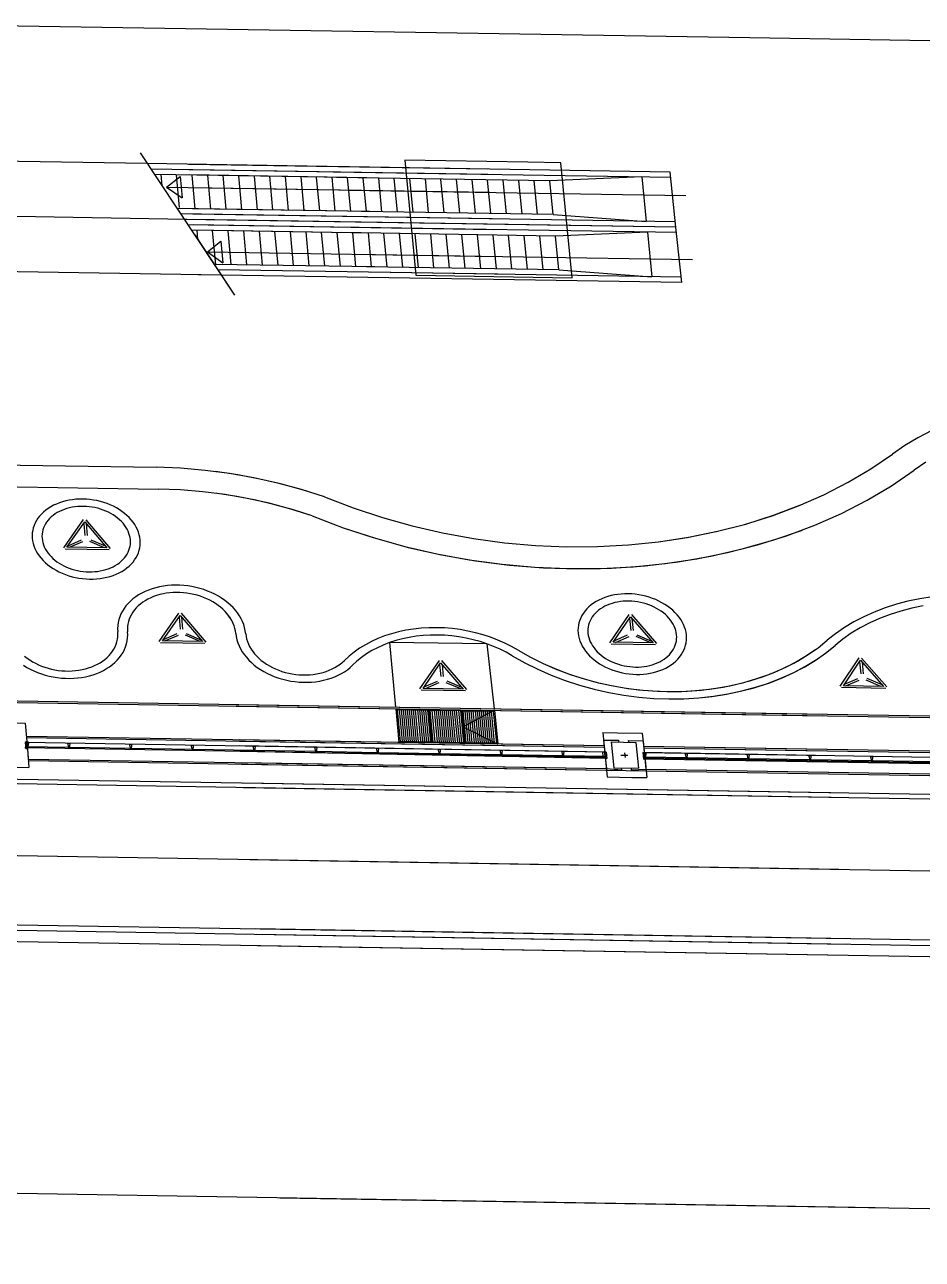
# Model space of a CAD drawing. Extents: x -68 to 264, y 51 to 115.
# Drawn here: x 81.34 to 102.49, y 52.39 to 81.48 of the extents above; entities that cross this region are included whole.
import ezdxf

# ---------------------------------------------------------------- set-up
doc = ezdxf.new("R2010")
doc.units = 0
doc.layers.get('0').update_dxf_attribs({"linetype": 'CONTINUOUS'})

msp = doc.modelspace()

# ---------------------------------------------------------------- linework, layer by layer
for p, q in [((79.73, 81.481), (98.428, 81.179)), ((98.428, 81.179), (161.552, 80.16)), ((84.217, 78.206), (79.99, 78.274)), ((84.064, 78.459), (86.287, 75.11)), ((93.196, 78.24), (90.301, 78.287)), ((90.301, 78.287), (90.559, 75.579)), ((92.244, 78.076), (84.217, 78.206)), ((92.256, 77.95), (84.316, 78.079)), ((92.244, 78.076), (85.199, 78.19)), ((92.256, 77.95), (85.211, 78.064)), ((96.551, 78.006), (88.522, 78.136)), ((96.564, 77.88), (88.606, 78.009)), ((93.972, 78.227), (93.196, 78.24)), ((94.244, 75.519), (93.972, 78.227)), ((96.686, 76.706), (96.551, 78.006)), ((89.391, 77.871), (84.4, 77.952)), ((84.576, 77.687), (84.553, 77.95)), ((84.684, 77.655), (85.004, 77.901)), ((84.987, 77.173), (84.919, 77.944)), ((85.004, 77.901), (85.049, 77.398)), ((89.391, 77.871), (85.222, 77.939)), ((85.356, 77.142), (85.286, 77.938)), ((85.723, 77.136), (85.652, 77.932)), ((86.09, 77.13), (86.019, 77.926)), ((86.457, 77.124), (86.385, 77.92)), ((86.823, 77.118), (86.751, 77.914)), ((87.19, 77.112), (87.118, 77.908)), ((87.557, 77.106), (87.484, 77.902)), ((87.924, 77.1), (87.851, 77.896)), ((88.291, 77.094), (88.217, 77.89)), ((88.657, 77.088), (88.583, 77.884)), ((93.714, 77.801), (88.691, 77.883)), ((89.024, 77.082), (88.95, 77.878)), ((89.391, 77.076), (89.316, 77.872)), ((89.758, 77.07), (89.683, 77.867)), ((90.125, 77.064), (90.049, 77.861)), ((90.492, 77.058), (90.416, 77.855)), ((90.858, 77.052), (90.782, 77.849)), ((91.225, 77.046), (91.149, 77.843)), ((91.592, 77.04), (91.515, 77.837)), ((91.959, 77.034), (91.881, 77.831)), ((92.326, 77.028), (92.248, 77.825)), ((92.693, 77.022), (92.614, 77.819)), ((93.06, 77.016), (92.981, 77.813)), ((93.427, 77.011), (93.347, 77.807)), ((95.878, 77.892), (93.714, 77.801)), ((93.794, 77.005), (93.714, 77.801)), ((95.878, 77.892), (95.986, 76.843)), ((84.684, 77.655), (92.297, 77.531)), ((84.684, 77.655), (85.049, 77.398)), ((85.247, 77.646), (92.297, 77.531)), ((88.972, 77.585), (96.919, 77.456)), ((89.466, 77.075), (84.934, 77.148)), ((89.466, 77.075), (85.292, 77.143)), ((85.163, 76.893), (80.095, 76.975)), ((92.359, 76.902), (85.018, 77.021)), ((96.686, 76.706), (85.102, 76.894)), ((92.359, 76.902), (85.303, 77.017)), ((96.686, 76.706), (85.314, 76.891)), ((93.794, 77.005), (89.274, 77.078)), ((96.673, 76.832), (89.359, 76.951)), ((93.794, 77.005), (95.986, 76.843)), ((92.384, 76.65), (85.187, 76.767)), ((89.513, 76.571), (85.271, 76.64)), ((92.384, 76.65), (85.325, 76.765)), ((89.513, 76.571), (85.336, 76.639)), ((85.346, 76.527), (86.287, 75.11)), ((85.42, 76.415), (85.401, 76.638)), ((85.84, 75.819), (85.768, 76.632)), ((86.206, 75.827), (86.135, 76.626)), ((86.574, 75.821), (86.502, 76.62)), ((86.941, 75.815), (86.869, 76.614)), ((87.309, 75.809), (87.236, 76.608)), ((87.676, 75.803), (87.603, 76.602)), ((88.043, 75.797), (87.97, 76.596)), ((88.411, 75.791), (88.337, 76.59)), ((88.778, 75.785), (88.704, 76.584)), ((96.699, 76.58), (88.727, 76.71)), ((93.844, 76.501), (88.812, 76.582)), ((89.146, 75.779), (89.071, 76.578)), ((89.513, 75.773), (89.438, 76.572)), ((89.881, 75.767), (89.806, 76.566)), ((90.249, 75.761), (90.173, 76.56)), ((90.616, 75.755), (90.54, 76.554)), ((90.984, 75.749), (90.907, 76.548)), ((91.351, 75.743), (91.274, 76.542)), ((91.719, 75.737), (91.641, 76.536)), ((92.086, 75.731), (92.008, 76.53)), ((92.454, 75.725), (92.375, 76.524)), ((92.821, 75.719), (92.743, 76.518)), ((96.012, 76.591), (93.844, 76.501)), ((96.012, 76.591), (96.121, 75.539)), ((96.822, 75.402), (96.686, 76.706)), ((85.644, 76.13), (85.965, 76.377)), ((85.965, 76.377), (86.01, 75.872)), ((93.189, 75.713), (93.11, 76.512)), ((93.556, 75.707), (93.477, 76.507)), ((93.924, 75.701), (93.844, 76.501)), ((85.644, 76.13), (92.445, 76.019)), ((85.644, 76.13), (86.01, 75.872)), ((89.114, 76.074), (97.077, 75.944)), ((85.976, 75.578), (80.2, 75.672)), ((89.589, 75.772), (85.807, 75.833)), ((92.487, 75.598), (85.891, 75.706)), ((93.924, 75.701), (89.396, 75.775)), ((96.809, 75.528), (89.481, 75.647)), ((93.924, 75.701), (96.121, 75.539)), ((85.976, 75.578), (85.429, 75.587)), ((96.822, 75.402), (85.976, 75.578)), ((90.559, 75.579), (94.244, 75.519)), ((102.712, 71.918), (102.387, 71.749)), ((102.387, 71.749), (102.079, 71.564)), ((101.281, 71.018), (101.788, 71.364)), ((102.079, 71.564), (101.788, 71.364)), ((80.541, 71.115), (84.438, 71.051)), ((85.015, 71.027), (84.438, 71.051)), ((85.592, 70.978), (85.015, 71.027)), ((100.741, 70.698), (101.281, 71.018)), ((102.575, 71.17), (102.303, 70.983)), ((86.167, 70.904), (85.592, 70.978)), ((86.363, 70.872), (85.838, 70.95)), ((86.738, 70.803), (86.167, 70.904)), ((86.884, 70.773), (86.363, 70.872)), ((87.303, 70.678), (86.738, 70.803)), ((87.399, 70.654), (86.884, 70.773)), ((100.172, 70.405), (100.741, 70.698)), ((101.765, 70.616), (102.303, 70.983)), ((80.6, 70.602), (84.483, 70.539)), ((85.01, 70.518), (84.483, 70.539)), ((85.537, 70.474), (85.01, 70.518)), ((86.063, 70.407), (85.537, 70.474)), ((86.339, 70.362), (85.884, 70.433)), ((86.584, 70.316), (86.063, 70.407)), ((87.86, 70.527), (87.303, 70.678)), ((87.907, 70.513), (87.399, 70.654)), ((88.406, 70.352), (87.86, 70.527)), ((88.406, 70.352), (87.907, 70.513)), ((99.574, 70.141), (100.172, 70.405)), ((101.193, 70.276), (101.765, 70.616)), ((81.954, 70.12), (81.893, 70.082)), ((82.018, 70.155), (81.954, 70.12)), ((82.086, 70.186), (82.018, 70.155)), ((82.157, 70.214), (82.086, 70.186)), ((82.231, 70.238), (82.157, 70.214)), ((82.307, 70.259), (82.231, 70.238)), ((82.385, 70.275), (82.307, 70.259)), ((82.465, 70.288), (82.385, 70.275)), ((82.524, 70.12), (82.458, 70.109)), ((82.546, 70.297), (82.465, 70.288)), ((82.59, 70.127), (82.524, 70.12)), ((82.628, 70.301), (82.546, 70.297)), ((82.657, 70.131), (82.59, 70.127)), ((82.711, 70.302), (82.628, 70.301)), ((82.725, 70.131), (82.657, 70.131)), ((82.794, 70.299), (82.711, 70.302)), ((82.793, 70.128), (82.725, 70.131)), ((82.861, 70.122), (82.793, 70.128)), ((82.877, 70.291), (82.794, 70.299)), ((82.929, 70.113), (82.861, 70.122)), ((82.96, 70.28), (82.877, 70.291)), ((83.042, 70.265), (82.96, 70.28)), ((83.123, 70.245), (83.042, 70.265)), ((83.203, 70.223), (83.123, 70.245)), ((83.281, 70.196), (83.203, 70.223)), ((83.356, 70.166), (83.281, 70.196)), ((83.43, 70.132), (83.356, 70.166)), ((83.5, 70.095), (83.43, 70.132)), ((86.79, 70.274), (86.339, 70.362)), ((87.101, 70.203), (86.584, 70.316)), ((87.236, 70.169), (86.79, 70.274)), ((87.61, 70.067), (87.101, 70.203)), ((87.677, 70.047), (87.236, 70.169)), ((88.406, 70.352), (89.078, 70.093)), ((98.95, 69.908), (99.574, 70.141)), ((98.983, 69.919), (99.608, 70.155)), ((100.589, 69.965), (101.193, 70.276)), ((81.65, 69.85), (81.615, 69.796)), ((81.689, 69.901), (81.65, 69.85)), ((81.734, 69.95), (81.689, 69.901)), ((81.782, 69.997), (81.734, 69.95)), ((81.836, 70.041), (81.782, 69.997)), ((81.893, 70.082), (81.836, 70.041)), ((81.926, 69.843), (81.889, 69.803)), ((81.965, 69.881), (81.926, 69.843)), ((82.009, 69.917), (81.965, 69.881)), ((82.056, 69.951), (82.009, 69.917)), ((82.106, 69.982), (82.056, 69.951)), ((82.159, 70.011), (82.106, 69.982)), ((82.214, 70.036), (82.159, 70.011)), ((82.272, 70.059), (82.214, 70.036)), ((82.332, 70.079), (82.272, 70.059)), ((82.394, 70.096), (82.332, 70.079)), ((82.458, 70.109), (82.394, 70.096)), ((82.996, 70.1), (82.929, 70.113)), ((83.063, 70.085), (82.996, 70.1)), ((83.128, 70.066), (83.063, 70.085)), ((83.191, 70.044), (83.128, 70.066)), ((83.253, 70.019), (83.191, 70.044)), ((83.313, 69.992), (83.253, 70.019)), ((83.371, 69.962), (83.313, 69.992)), ((83.427, 69.929), (83.371, 69.962)), ((83.479, 69.893), (83.427, 69.929)), ((83.529, 69.856), (83.479, 69.893)), ((83.568, 70.055), (83.5, 70.095)), ((83.575, 69.816), (83.529, 69.856)), ((83.632, 70.012), (83.568, 70.055)), ((83.693, 69.966), (83.632, 70.012)), ((83.75, 69.917), (83.693, 69.966)), ((83.802, 69.866), (83.75, 69.917)), ((83.851, 69.813), (83.802, 69.866)), ((88.11, 69.909), (87.61, 70.067)), ((88.11, 69.909), (87.677, 70.047)), ((88.11, 69.909), (88.847, 69.626)), ((89.078, 70.093), (89.768, 69.865)), ((89.768, 69.865), (90.472, 69.668)), ((98.303, 69.705), (98.95, 69.908)), ((98.336, 69.714), (98.983, 69.919)), ((99.955, 69.686), (100.589, 69.965)), ((81.528, 69.565), (81.519, 69.504)), ((81.542, 69.624), (81.528, 69.565)), ((81.561, 69.683), (81.542, 69.624)), ((81.585, 69.74), (81.561, 69.683)), ((81.615, 69.796), (81.585, 69.74)), ((81.768, 69.576), (81.757, 69.527)), ((81.784, 69.624), (81.768, 69.576)), ((81.804, 69.671), (81.784, 69.624)), ((81.829, 69.717), (81.804, 69.671)), ((81.857, 69.761), (81.829, 69.717)), ((81.889, 69.803), (81.857, 69.761)), ((82.262, 69.157), (82.727, 69.817)), ((82.336, 69.167), (82.756, 69.763)), ((82.73, 69.726), (82.754, 69.444)), ((82.756, 69.763), (83.277, 69.151)), ((82.777, 69.816), (83.353, 69.139)), ((82.788, 69.725), (82.812, 69.443)), ((83.618, 69.774), (83.575, 69.816)), ((83.658, 69.731), (83.618, 69.774)), ((83.694, 69.686), (83.658, 69.731)), ((83.726, 69.64), (83.694, 69.686)), ((83.754, 69.592), (83.726, 69.64)), ((83.778, 69.543), (83.754, 69.592)), ((83.797, 69.494), (83.778, 69.543)), ((83.895, 69.758), (83.851, 69.813)), ((83.934, 69.702), (83.895, 69.758)), ((83.968, 69.644), (83.934, 69.702)), ((83.997, 69.584), (83.968, 69.644)), ((84.021, 69.524), (83.997, 69.584)), ((88.847, 69.626), (89.605, 69.377)), ((88.847, 69.626), (89.549, 69.394)), ((90.472, 69.668), (91.188, 69.503)), ((96.951, 69.396), (97.636, 69.535)), ((96.98, 69.402), (97.667, 69.542)), ((97.636, 69.535), (98.303, 69.705)), ((97.667, 69.542), (98.336, 69.714)), ((98.972, 69.332), (99.67, 69.573)), ((99.294, 69.438), (99.955, 69.686)), ((81.519, 69.504), (81.516, 69.443)), ((81.516, 69.443), (81.518, 69.381)), ((81.518, 69.381), (81.526, 69.319)), ((81.526, 69.319), (81.539, 69.258)), ((81.539, 69.258), (81.558, 69.197)), ((81.75, 69.478), (81.747, 69.428)), ((81.747, 69.428), (81.749, 69.377)), ((81.749, 69.377), (81.756, 69.327)), ((81.757, 69.527), (81.75, 69.478)), ((81.756, 69.327), (81.767, 69.276)), ((81.767, 69.276), (81.782, 69.226)), ((82.362, 69.203), (82.68, 69.339)), ((82.394, 69.166), (82.712, 69.301)), ((83.219, 69.152), (82.877, 69.299)), ((83.245, 69.189), (82.903, 69.335)), ((83.813, 69.444), (83.797, 69.494)), ((83.824, 69.394), (83.813, 69.444)), ((83.823, 69.193), (83.83, 69.243)), ((83.83, 69.343), (83.824, 69.394)), ((83.832, 69.293), (83.83, 69.343)), ((83.83, 69.243), (83.832, 69.293)), ((84.04, 69.463), (84.021, 69.524)), ((84.053, 69.401), (84.04, 69.463)), ((84.061, 69.339), (84.053, 69.401)), ((84.064, 69.278), (84.061, 69.339)), ((84.061, 69.216), (84.064, 69.278)), ((89.549, 69.394), (90.294, 69.185)), ((89.605, 69.377), (90.378, 69.164)), ((91.188, 69.503), (91.913, 69.372)), ((91.913, 69.372), (92.644, 69.273)), ((92.644, 69.273), (93.377, 69.209)), ((95.564, 69.222), (96.278, 69.295)), ((96.278, 69.295), (96.98, 69.402)), ((96.278, 69.295), (96.951, 69.396)), ((98.249, 69.126), (98.972, 69.332)), ((98.608, 69.223), (99.294, 69.438)), ((81.558, 69.197), (81.582, 69.136)), ((81.582, 69.136), (81.611, 69.077)), ((81.611, 69.077), (81.645, 69.018)), ((81.645, 69.018), (81.684, 68.962)), ((81.684, 68.962), (81.727, 68.906)), ((81.782, 69.226), (81.801, 69.177)), ((81.801, 69.177), (81.825, 69.128)), ((81.825, 69.128), (81.853, 69.081)), ((81.853, 69.081), (81.885, 69.034)), ((81.885, 69.034), (81.921, 68.989)), ((81.921, 68.989), (81.96, 68.946)), ((83.331, 69.107), (82.29, 69.125)), ((83.277, 69.151), (82.336, 69.167)), ((83.691, 68.917), (83.724, 68.959)), ((83.724, 68.959), (83.752, 69.003)), ((83.752, 69.003), (83.776, 69.049)), ((83.776, 69.049), (83.796, 69.096)), ((83.796, 69.096), (83.812, 69.144)), ((83.812, 69.144), (83.823, 69.193)), ((83.966, 68.924), (83.995, 68.98)), ((83.995, 68.98), (84.02, 69.037)), ((84.02, 69.037), (84.039, 69.096)), ((84.039, 69.096), (84.053, 69.156)), ((84.053, 69.156), (84.061, 69.216)), ((90.294, 69.185), (91.05, 69.01)), ((90.378, 69.164), (91.165, 68.987)), ((91.05, 69.01), (91.816, 68.871)), ((91.165, 68.987), (91.961, 68.848)), ((93.377, 69.209), (94.111, 69.179)), ((94.111, 69.179), (94.841, 69.183)), ((94.841, 69.183), (95.564, 69.222)), ((96.74, 68.825), (97.504, 68.957)), ((97.174, 68.895), (97.9, 69.041)), ((97.504, 68.957), (98.249, 69.126)), ((97.9, 69.041), (98.608, 69.223)), ((81.727, 68.906), (81.776, 68.853)), ((81.776, 68.853), (81.828, 68.802)), ((81.828, 68.802), (81.885, 68.754)), ((81.885, 68.754), (81.946, 68.708)), ((81.946, 68.708), (82.01, 68.664)), ((81.96, 68.946), (82.003, 68.904)), ((82.003, 68.904), (82.05, 68.864)), ((82.01, 68.664), (82.078, 68.624)), ((82.05, 68.864), (82.099, 68.826)), ((82.099, 68.826), (82.152, 68.791)), ((82.152, 68.791), (82.207, 68.758)), ((82.207, 68.758), (82.265, 68.728)), ((82.265, 68.728), (82.325, 68.7)), ((82.325, 68.7), (82.387, 68.675)), ((82.387, 68.675), (82.451, 68.653)), ((83.248, 68.64), (83.308, 68.66)), ((83.308, 68.66), (83.367, 68.683)), ((83.367, 68.683), (83.422, 68.709)), ((83.422, 68.709), (83.475, 68.737)), ((83.475, 68.737), (83.525, 68.768)), ((83.525, 68.768), (83.572, 68.802)), ((83.572, 68.802), (83.615, 68.838)), ((83.615, 68.838), (83.655, 68.877)), ((83.655, 68.877), (83.691, 68.917)), ((83.689, 68.637), (83.746, 68.678)), ((83.746, 68.678), (83.799, 68.722)), ((83.799, 68.722), (83.848, 68.769)), ((83.848, 68.769), (83.892, 68.819)), ((83.892, 68.819), (83.931, 68.87)), ((83.931, 68.87), (83.966, 68.924)), ((91.816, 68.871), (92.589, 68.766)), ((91.961, 68.848), (92.764, 68.747)), ((92.589, 68.766), (93.364, 68.697)), ((92.764, 68.747), (93.568, 68.685)), ((93.364, 68.697), (94.139, 68.665)), ((93.568, 68.685), (94.372, 68.662)), ((94.139, 68.665), (94.911, 68.668)), ((94.372, 68.662), (95.171, 68.677)), ((94.911, 68.668), (95.676, 68.708)), ((95.171, 68.677), (95.961, 68.732)), ((95.676, 68.708), (96.431, 68.783)), ((95.961, 68.732), (96.74, 68.825)), ((96.431, 68.783), (97.174, 68.895)), ((82.078, 68.624), (82.148, 68.587)), ((82.148, 68.587), (82.222, 68.553)), ((82.222, 68.553), (82.298, 68.523)), ((82.298, 68.523), (82.376, 68.496)), ((82.376, 68.496), (82.456, 68.473)), ((82.451, 68.653), (82.516, 68.634)), ((82.456, 68.473), (82.537, 68.454)), ((82.516, 68.634), (82.583, 68.619)), ((82.537, 68.454), (82.619, 68.438)), ((82.583, 68.619), (82.65, 68.606)), ((82.619, 68.438), (82.702, 68.427)), ((82.65, 68.606), (82.718, 68.597)), ((82.702, 68.427), (82.786, 68.419)), ((82.718, 68.597), (82.786, 68.591)), ((82.786, 68.591), (82.855, 68.588)), ((82.786, 68.419), (82.869, 68.416)), ((82.855, 68.588), (82.923, 68.588)), ((82.869, 68.416), (82.952, 68.417)), ((82.923, 68.588), (82.99, 68.592)), ((82.952, 68.417), (83.034, 68.421)), ((82.99, 68.592), (83.056, 68.599)), ((83.034, 68.421), (83.116, 68.43)), ((83.056, 68.599), (83.122, 68.61)), ((83.116, 68.43), (83.196, 68.443)), ((83.122, 68.61), (83.186, 68.623)), ((83.186, 68.623), (83.248, 68.64)), ((83.196, 68.443), (83.274, 68.459)), ((83.274, 68.459), (83.35, 68.48)), ((83.35, 68.48), (83.424, 68.504)), ((83.424, 68.504), (83.495, 68.532)), ((83.495, 68.532), (83.563, 68.564)), ((83.563, 68.564), (83.627, 68.599)), ((83.627, 68.599), (83.689, 68.637)), ((84.099, 68.087), (84.025, 68.045)), ((84.177, 68.124), (84.099, 68.087)), ((84.258, 68.158), (84.177, 68.124)), ((84.342, 68.188), (84.258, 68.158)), ((84.429, 68.213), (84.342, 68.188)), ((84.519, 68.234), (84.429, 68.213)), ((84.61, 68.251), (84.519, 68.234)), ((84.676, 68.082), (84.599, 68.068)), ((84.704, 68.263), (84.61, 68.251)), ((84.756, 68.093), (84.676, 68.082)), ((84.799, 68.271), (84.704, 68.263)), ((84.836, 68.099), (84.756, 68.093)), ((84.895, 68.274), (84.799, 68.271)), ((84.917, 68.102), (84.836, 68.099)), ((84.991, 68.272), (84.895, 68.274)), ((84.999, 68.1), (84.917, 68.102)), ((85.088, 68.266), (84.991, 68.272)), ((85.081, 68.095), (84.999, 68.1)), ((85.162, 68.086), (85.081, 68.095)), ((85.184, 68.255), (85.088, 68.266)), ((85.243, 68.073), (85.162, 68.086)), ((85.28, 68.24), (85.184, 68.255)), ((85.375, 68.22), (85.28, 68.24)), ((85.469, 68.196), (85.375, 68.22)), ((85.561, 68.168), (85.469, 68.196)), ((85.65, 68.135), (85.561, 68.168)), ((85.737, 68.099), (85.65, 68.135)), ((85.822, 68.058), (85.737, 68.099)), ((83.775, 67.844), (83.725, 67.786)), ((83.83, 67.899), (83.775, 67.844)), ((83.891, 67.951), (83.83, 67.899)), ((83.956, 68), (83.891, 67.951)), ((84.025, 68.045), (83.956, 68)), ((84.067, 67.828), (84.016, 67.784)), ((84.123, 67.87), (84.067, 67.828)), ((84.181, 67.908), (84.123, 67.87)), ((84.244, 67.943), (84.181, 67.908)), ((84.309, 67.975), (84.244, 67.943)), ((84.378, 68.004), (84.309, 67.975)), ((84.449, 68.029), (84.378, 68.004)), ((84.523, 68.05), (84.449, 68.029)), ((84.599, 68.068), (84.523, 68.05)), ((85.324, 68.056), (85.243, 68.073)), ((85.403, 68.036), (85.324, 68.056)), ((85.481, 68.012), (85.403, 68.036)), ((85.556, 67.984), (85.481, 68.012)), ((85.63, 67.953), (85.556, 67.984)), ((85.702, 67.919), (85.63, 67.953)), ((85.77, 67.882), (85.702, 67.919)), ((85.836, 67.841), (85.77, 67.882)), ((85.903, 68.014), (85.822, 68.058)), ((85.898, 67.798), (85.836, 67.841)), ((85.957, 67.752), (85.898, 67.798)), ((85.98, 67.966), (85.903, 68.014)), ((86.054, 67.915), (85.98, 67.966)), ((86.124, 67.861), (86.054, 67.915)), ((86.189, 67.804), (86.124, 67.861)), ((86.249, 67.744), (86.189, 67.804)), ((94.688, 67.807), (94.635, 67.763)), ((94.744, 67.848), (94.688, 67.807)), ((94.805, 67.887), (94.744, 67.848)), ((94.869, 67.922), (94.805, 67.887)), ((94.936, 67.953), (94.869, 67.922)), ((95.007, 67.981), (94.936, 67.953)), ((95.08, 68.005), (95.007, 67.981)), ((95.067, 67.802), (95.012, 67.776)), ((95.125, 67.825), (95.067, 67.802)), ((95.156, 68.026), (95.08, 68.005)), ((95.185, 67.845), (95.125, 67.825)), ((95.234, 68.043), (95.156, 68.026)), ((95.247, 67.862), (95.185, 67.845)), ((95.314, 68.055), (95.234, 68.043)), ((95.311, 67.875), (95.247, 67.862)), ((95.376, 67.886), (95.311, 67.875)), ((95.395, 68.064), (95.314, 68.055)), ((95.443, 67.893), (95.376, 67.886)), ((95.478, 68.069), (95.395, 68.064)), ((95.51, 67.897), (95.443, 67.893)), ((95.561, 68.069), (95.478, 68.069)), ((95.578, 67.897), (95.51, 67.897)), ((95.644, 68.066), (95.561, 68.069)), ((95.647, 67.895), (95.578, 67.897)), ((95.728, 68.059), (95.644, 68.066)), ((95.715, 67.888), (95.647, 67.895)), ((95.783, 67.879), (95.715, 67.888)), ((95.811, 68.047), (95.728, 68.059)), ((95.851, 67.866), (95.783, 67.879)), ((95.894, 68.032), (95.811, 68.047)), ((95.918, 67.851), (95.851, 67.866)), ((95.975, 68.012), (95.894, 68.032)), ((95.983, 67.832), (95.918, 67.851)), ((96.056, 67.989), (95.975, 68.012)), ((96.048, 67.81), (95.983, 67.832)), ((96.11, 67.785), (96.048, 67.81)), ((96.134, 67.963), (96.056, 67.989)), ((96.211, 67.932), (96.134, 67.963)), ((96.285, 67.898), (96.211, 67.932)), ((96.356, 67.861), (96.285, 67.898)), ((96.425, 67.821), (96.356, 67.861)), ((96.49, 67.777), (96.425, 67.821)), ((101.879, 67.823), (101.613, 67.739)), ((102.153, 67.895), (101.879, 67.823)), ((102.435, 67.953), (102.153, 67.895)), ((102.723, 67.997), (102.435, 67.953)), ((83.58, 67.531), (83.558, 67.462)), ((83.607, 67.597), (83.58, 67.531)), ((83.641, 67.662), (83.607, 67.597)), ((83.68, 67.725), (83.641, 67.662)), ((83.725, 67.786), (83.68, 67.725)), ((83.828, 67.529), (83.804, 67.473)), ((83.856, 67.584), (83.828, 67.529)), ((83.889, 67.637), (83.856, 67.584)), ((83.927, 67.689), (83.889, 67.637)), ((83.969, 67.738), (83.927, 67.689)), ((84.016, 67.784), (83.969, 67.738)), ((84.511, 66.949), (84.975, 67.613)), ((84.586, 66.959), (85.005, 67.559)), ((84.979, 67.522), (85.004, 67.238)), ((85.005, 67.559), (85.529, 66.943)), ((85.025, 67.612), (85.606, 66.931)), ((85.037, 67.521), (85.062, 67.237)), ((86.012, 67.704), (85.957, 67.752)), ((86.063, 67.654), (86.012, 67.704)), ((86.11, 67.601), (86.063, 67.654)), ((86.153, 67.546), (86.11, 67.601)), ((86.174, 67.517), (86.137, 67.568)), ((86.191, 67.49), (86.153, 67.546)), ((86.207, 67.464), (86.174, 67.517)), ((86.305, 67.682), (86.249, 67.744)), ((86.355, 67.618), (86.305, 67.682)), ((86.4, 67.551), (86.355, 67.618)), ((86.439, 67.483), (86.4, 67.551)), ((94.442, 67.504), (94.418, 67.447)), ((94.471, 67.56), (94.442, 67.504)), ((94.505, 67.614), (94.471, 67.56)), ((94.543, 67.666), (94.505, 67.614)), ((94.587, 67.716), (94.543, 67.666)), ((94.635, 67.763), (94.587, 67.716)), ((94.714, 67.525), (94.686, 67.48)), ((94.746, 67.567), (94.714, 67.525)), ((94.781, 67.608), (94.746, 67.567)), ((94.821, 67.646), (94.781, 67.608)), ((94.864, 67.682), (94.821, 67.646)), ((94.91, 67.716), (94.864, 67.682)), ((94.959, 67.748), (94.91, 67.716)), ((95.012, 67.776), (94.959, 67.748)), ((95.131, 66.917), (95.585, 67.581)), ((95.205, 66.927), (95.616, 67.527)), ((95.616, 67.527), (96.149, 66.911)), ((95.635, 67.58), (96.225, 66.899)), ((96.171, 67.757), (96.11, 67.785)), ((96.229, 67.727), (96.171, 67.757)), ((96.285, 67.694), (96.229, 67.727)), ((96.339, 67.658), (96.285, 67.694)), ((96.389, 67.62), (96.339, 67.658)), ((96.436, 67.58), (96.389, 67.62)), ((96.48, 67.539), (96.436, 67.58)), ((96.521, 67.495), (96.48, 67.539)), ((96.552, 67.731), (96.49, 67.777)), ((96.61, 67.682), (96.552, 67.731)), ((96.663, 67.631), (96.61, 67.682)), ((96.713, 67.578), (96.663, 67.631)), ((96.758, 67.522), (96.713, 67.578)), ((96.798, 67.465), (96.758, 67.522)), ((101.111, 67.531), (100.877, 67.408)), ((101.357, 67.641), (101.111, 67.531)), ((101.613, 67.739), (101.357, 67.641)), ((101.73, 67.581), (101.486, 67.488)), ((101.983, 67.662), (101.73, 67.581)), ((102.243, 67.73), (101.983, 67.662)), ((102.511, 67.785), (102.243, 67.73)), ((83.533, 67.322), (83.53, 67.25)), ((83.53, 67.25), (83.533, 67.179)), ((83.542, 67.392), (83.533, 67.322)), ((83.558, 67.462), (83.542, 67.392)), ((83.765, 67.296), (83.762, 67.236)), ((83.762, 67.236), (83.765, 67.175)), ((83.773, 67.356), (83.765, 67.296)), ((83.786, 67.415), (83.773, 67.356)), ((83.804, 67.473), (83.786, 67.415)), ((86.224, 67.433), (86.191, 67.49)), ((86.236, 67.411), (86.207, 67.464)), ((86.253, 67.374), (86.224, 67.433)), ((86.253, 67.374), (86.236, 67.411)), ((86.276, 67.315), (86.253, 67.374)), ((86.294, 67.254), (86.276, 67.315)), ((86.308, 67.194), (86.294, 67.254)), ((86.473, 67.414), (86.439, 67.483)), ((86.501, 67.344), (86.473, 67.414)), ((86.522, 67.273), (86.501, 67.344)), ((86.538, 67.201), (86.522, 67.273)), ((90.324, 67.211), (90.151, 67.174)), ((90.5, 67.239), (90.324, 67.211)), ((90.68, 67.258), (90.5, 67.239)), ((90.862, 67.269), (90.68, 67.258)), ((91.046, 67.271), (90.862, 67.269)), ((91.23, 67.265), (91.046, 67.271)), ((91.415, 67.249), (91.23, 67.265)), ((91.599, 67.225), (91.415, 67.249)), ((91.782, 67.193), (91.599, 67.225)), ((94.379, 67.266), (94.377, 67.205)), ((94.377, 67.205), (94.381, 67.143)), ((94.387, 67.327), (94.379, 67.266)), ((94.4, 67.388), (94.387, 67.327)), ((94.418, 67.447), (94.4, 67.388)), ((94.612, 67.24), (94.61, 67.19)), ((94.618, 67.29), (94.612, 67.24)), ((94.628, 67.339), (94.618, 67.29)), ((94.643, 67.387), (94.628, 67.339)), ((94.663, 67.435), (94.643, 67.387)), ((94.686, 67.48), (94.663, 67.435)), ((95.59, 67.49), (95.619, 67.206)), ((95.648, 67.489), (95.677, 67.205)), ((96.558, 67.45), (96.521, 67.495)), ((96.591, 67.403), (96.558, 67.45)), ((96.62, 67.355), (96.591, 67.403)), ((96.644, 67.306), (96.62, 67.355)), ((96.665, 67.256), (96.644, 67.306)), ((96.681, 67.206), (96.665, 67.256)), ((96.693, 67.155), (96.681, 67.206)), ((96.833, 67.407), (96.798, 67.465)), ((96.864, 67.347), (96.833, 67.407)), ((96.889, 67.286), (96.864, 67.347)), ((96.909, 67.225), (96.889, 67.286)), ((96.923, 67.163), (96.909, 67.225)), ((100.655, 67.274), (100.447, 67.129)), ((100.877, 67.408), (100.655, 67.274)), ((101.029, 67.267), (100.818, 67.139)), ((101.252, 67.383), (101.029, 67.267)), ((101.486, 67.488), (101.252, 67.383)), ((83.493, 66.881), (83.511, 66.939)), ((83.511, 66.939), (83.525, 66.998)), ((83.525, 66.998), (83.532, 67.057)), ((83.532, 67.057), (83.535, 67.118)), ((83.535, 67.118), (83.533, 67.179)), ((83.739, 66.891), (83.755, 66.961)), ((83.755, 66.961), (83.764, 67.032)), ((83.764, 67.032), (83.768, 67.103)), ((83.768, 67.103), (83.765, 67.175)), ((85.583, 66.899), (84.539, 66.917)), ((85.529, 66.943), (84.586, 66.959)), ((84.612, 66.996), (84.93, 67.133)), ((84.644, 66.958), (84.962, 67.095)), ((85.471, 66.944), (85.128, 67.092)), ((85.497, 66.981), (85.154, 67.129)), ((86.316, 67.133), (86.308, 67.194)), ((86.316, 67.133), (86.325, 67.06)), ((86.325, 67.06), (86.341, 66.987)), ((86.341, 66.987), (86.363, 66.915)), ((86.363, 66.915), (86.392, 66.844)), ((86.547, 67.129), (86.538, 67.201)), ((86.547, 67.129), (86.556, 67.067)), ((86.556, 67.067), (86.569, 67.006)), ((86.569, 67.006), (86.588, 66.945)), ((86.588, 66.945), (86.612, 66.885)), ((89.511, 66.946), (89.367, 66.87)), ((89.662, 67.015), (89.511, 66.946)), ((89.819, 67.076), (89.662, 67.015)), ((89.935, 66.919), (89.79, 66.863)), ((89.983, 67.129), (89.819, 67.076)), ((90.085, 66.968), (89.935, 66.919)), ((92.231, 66.891), (89.935, 66.919)), ((89.935, 66.919), (90.08, 65.398)), ((90.151, 67.174), (89.983, 67.129)), ((90.24, 67.009), (90.085, 66.968)), ((90.399, 67.043), (90.24, 67.009)), ((90.562, 67.069), (90.399, 67.043)), ((90.727, 67.087), (90.562, 67.069)), ((90.894, 67.097), (90.727, 67.087)), ((91.063, 67.099), (90.894, 67.097)), ((91.233, 67.093), (91.063, 67.099)), ((91.403, 67.078), (91.233, 67.093)), ((91.573, 67.056), (91.403, 67.078)), ((91.741, 67.027), (91.573, 67.056)), ((91.907, 66.989), (91.741, 67.027)), ((91.963, 67.152), (91.782, 67.193)), ((92.071, 66.944), (91.907, 66.989)), ((92.141, 67.103), (91.963, 67.152)), ((92.231, 66.891), (92.071, 66.944)), ((92.315, 67.046), (92.141, 67.103)), ((92.485, 66.981), (92.315, 67.046)), ((92.651, 66.908), (92.485, 66.981)), ((94.381, 67.143), (94.39, 67.081)), ((94.39, 67.081), (94.404, 67.019)), ((94.404, 67.019), (94.424, 66.957)), ((94.424, 66.957), (94.449, 66.896)), ((94.61, 67.19), (94.613, 67.139)), ((94.613, 67.139), (94.62, 67.088)), ((94.62, 67.088), (94.632, 67.037)), ((94.632, 67.037), (94.648, 66.987)), ((94.648, 66.987), (94.668, 66.937)), ((94.668, 66.937), (94.693, 66.888)), ((96.149, 66.911), (95.205, 66.927)), ((95.231, 66.964), (95.547, 67.1)), ((95.263, 66.926), (95.58, 67.063)), ((96.091, 66.912), (95.746, 67.06)), ((96.116, 66.949), (95.771, 67.097)), ((96.686, 66.904), (96.696, 66.953)), ((96.701, 67.105), (96.693, 67.155)), ((96.696, 66.953), (96.702, 67.003)), ((96.704, 67.054), (96.701, 67.105)), ((96.702, 67.003), (96.704, 67.054)), ((96.914, 66.856), (96.927, 66.916)), ((96.933, 67.101), (96.923, 67.163)), ((96.927, 66.916), (96.934, 66.977)), ((96.936, 67.039), (96.933, 67.101)), ((96.934, 66.977), (96.936, 67.039)), ((100.034, 66.799), (100.252, 66.974)), ((100.447, 67.129), (100.252, 66.974)), ((100.62, 67.001), (100.435, 66.853)), ((100.818, 67.139), (100.62, 67.001)), ((83.327, 66.615), (83.37, 66.664)), ((83.37, 66.664), (83.408, 66.715)), ((83.408, 66.715), (83.441, 66.769)), ((83.441, 66.769), (83.47, 66.824)), ((83.47, 66.824), (83.493, 66.881)), ((83.572, 66.567), (83.617, 66.627)), ((83.617, 66.627), (83.657, 66.69)), ((83.657, 66.69), (83.69, 66.756)), ((83.69, 66.756), (83.718, 66.823)), ((83.718, 66.823), (83.739, 66.891)), ((86.392, 66.844), (86.426, 66.774)), ((86.426, 66.774), (86.466, 66.705)), ((86.466, 66.705), (86.512, 66.638)), ((86.512, 66.638), (86.564, 66.573)), ((86.612, 66.885), (86.641, 66.825)), ((86.641, 66.825), (86.675, 66.767)), ((86.675, 66.767), (86.714, 66.71)), ((86.714, 66.71), (86.758, 66.655)), ((86.758, 66.655), (86.806, 66.602)), ((89.103, 66.697), (88.984, 66.601)), ((89.231, 66.787), (89.103, 66.697)), ((89.367, 66.87), (89.231, 66.787)), ((89.394, 66.653), (89.276, 66.57)), ((89.519, 66.73), (89.394, 66.653)), ((89.651, 66.8), (89.519, 66.73)), ((89.79, 66.863), (89.651, 66.8)), ((92.388, 66.832), (92.231, 66.891)), ((92.231, 66.891), (92.405, 65.36)), ((92.54, 66.765), (92.388, 66.832)), ((92.687, 66.691), (92.54, 66.765)), ((92.811, 66.829), (92.651, 66.908)), ((92.829, 66.612), (92.687, 66.691)), ((92.964, 66.742), (92.811, 66.829)), ((92.964, 66.742), (93.255, 66.578)), ((94.449, 66.896), (94.479, 66.837)), ((94.479, 66.837), (94.514, 66.778)), ((94.514, 66.778), (94.554, 66.721)), ((94.554, 66.721), (94.599, 66.665)), ((94.599, 66.665), (94.649, 66.612)), ((94.693, 66.888), (94.722, 66.84)), ((94.722, 66.84), (94.755, 66.794)), ((94.755, 66.794), (94.792, 66.748)), ((94.792, 66.748), (94.832, 66.704)), ((94.832, 66.704), (94.876, 66.662)), ((94.876, 66.662), (94.923, 66.622)), ((96.204, 66.867), (95.159, 66.885)), ((96.494, 66.597), (96.533, 66.635)), ((96.533, 66.635), (96.569, 66.676)), ((96.569, 66.676), (96.6, 66.718)), ((96.6, 66.718), (96.628, 66.763)), ((96.628, 66.763), (96.652, 66.809)), ((96.652, 66.809), (96.671, 66.856)), ((96.671, 66.856), (96.686, 66.904)), ((96.772, 66.577), (96.81, 66.629)), ((96.81, 66.629), (96.844, 66.683)), ((96.844, 66.683), (96.873, 66.739)), ((96.873, 66.739), (96.896, 66.797)), ((96.896, 66.797), (96.914, 66.856)), ((99.551, 66.486), (99.8, 66.636)), ((99.726, 66.589), (99.972, 66.754)), ((99.8, 66.636), (100.034, 66.799)), ((99.963, 66.501), (100.207, 66.671)), ((100.207, 66.671), (100.435, 66.853)), ((81.312, 66.385), (81.389, 66.337)), ((81.336, 66.6), (81.395, 66.554)), ((81.389, 66.337), (81.47, 66.293)), ((81.395, 66.554), (81.457, 66.511)), ((81.457, 66.511), (81.523, 66.47)), ((81.523, 66.47), (81.592, 66.433)), ((81.592, 66.433), (81.663, 66.398)), ((81.663, 66.398), (81.737, 66.367)), ((81.737, 66.367), (81.813, 66.34)), ((81.813, 66.34), (81.89, 66.315)), ((82.846, 66.323), (82.918, 66.348)), ((82.918, 66.348), (82.987, 66.377)), ((82.987, 66.377), (83.052, 66.409)), ((83.052, 66.409), (83.115, 66.444)), ((83.115, 66.444), (83.174, 66.483)), ((83.174, 66.483), (83.229, 66.524)), ((83.229, 66.524), (83.28, 66.568)), ((83.271, 66.306), (83.341, 66.352)), ((83.28, 66.568), (83.327, 66.615)), ((83.341, 66.352), (83.406, 66.401)), ((83.406, 66.401), (83.466, 66.453)), ((83.466, 66.453), (83.522, 66.508)), ((83.522, 66.508), (83.572, 66.567)), ((86.564, 66.573), (86.621, 66.51)), ((86.621, 66.51), (86.682, 66.449)), ((86.682, 66.449), (86.749, 66.392)), ((86.749, 66.392), (86.82, 66.337)), ((86.806, 66.602), (86.858, 66.551)), ((86.82, 66.337), (86.896, 66.286)), ((86.858, 66.551), (86.915, 66.502)), ((86.915, 66.502), (86.975, 66.456)), ((86.975, 66.456), (87.039, 66.412)), ((87.039, 66.412), (87.106, 66.372)), ((87.106, 66.372), (87.176, 66.334)), ((87.176, 66.334), (87.249, 66.3)), ((88.651, 66.332), (88.713, 66.369)), ((88.713, 66.369), (88.77, 66.409)), ((88.77, 66.409), (88.824, 66.452)), ((88.824, 66.452), (88.874, 66.498)), ((88.984, 66.601), (88.874, 66.498)), ((88.943, 66.282), (89.006, 66.333)), ((89.006, 66.333), (89.065, 66.387)), ((89.166, 66.482), (89.065, 66.387)), ((89.276, 66.57), (89.166, 66.482)), ((90.652, 65.832), (91.111, 66.497)), ((90.727, 65.841), (91.141, 66.443)), ((91.116, 66.406), (91.143, 66.121)), ((91.141, 66.443), (91.672, 65.826)), ((91.161, 66.496), (91.748, 65.814)), ((91.174, 66.405), (91.201, 66.12)), ((92.829, 66.612), (93.124, 66.445)), ((93.124, 66.445), (93.431, 66.292)), ((93.255, 66.578), (93.558, 66.428)), ((93.558, 66.428), (93.871, 66.292)), ((93.558, 66.428), (93.84, 66.304)), ((94.649, 66.612), (94.702, 66.56)), ((94.702, 66.56), (94.76, 66.511)), ((94.76, 66.511), (94.822, 66.465)), ((94.822, 66.465), (94.887, 66.422)), ((94.887, 66.422), (94.955, 66.381)), ((94.923, 66.622), (94.974, 66.585)), ((94.955, 66.381), (95.027, 66.344)), ((94.974, 66.585), (95.027, 66.549)), ((95.027, 66.549), (95.083, 66.516)), ((95.027, 66.344), (95.101, 66.31)), ((95.083, 66.516), (95.142, 66.485)), ((95.142, 66.485), (95.202, 66.457)), ((95.202, 66.457), (95.265, 66.432)), ((95.265, 66.432), (95.329, 66.41)), ((95.329, 66.41), (95.395, 66.391)), ((95.395, 66.391), (95.462, 66.376)), ((95.462, 66.376), (95.53, 66.363)), ((95.53, 66.363), (95.598, 66.353)), ((95.598, 66.353), (95.667, 66.347)), ((95.667, 66.347), (95.735, 66.345)), ((95.735, 66.345), (95.804, 66.345)), ((95.804, 66.345), (95.871, 66.349)), ((95.871, 66.349), (95.938, 66.356)), ((95.938, 66.356), (96.003, 66.367)), ((96.003, 66.367), (96.067, 66.38)), ((96.067, 66.38), (96.129, 66.397)), ((96.129, 66.397), (96.189, 66.417)), ((96.189, 66.417), (96.247, 66.44)), ((96.247, 66.44), (96.303, 66.466)), ((96.303, 66.466), (96.355, 66.495)), ((96.355, 66.495), (96.405, 66.526)), ((96.405, 66.526), (96.451, 66.56)), ((96.446, 66.32), (96.51, 66.355)), ((96.451, 66.56), (96.494, 66.597)), ((96.51, 66.355), (96.571, 66.394)), ((96.571, 66.394), (96.628, 66.435)), ((96.628, 66.435), (96.68, 66.48)), ((96.68, 66.48), (96.728, 66.527)), ((96.728, 66.527), (96.772, 66.577)), ((99.012, 66.224), (99.288, 66.348)), ((99.187, 66.301), (99.464, 66.438)), ((99.288, 66.348), (99.551, 66.486)), ((99.429, 66.201), (99.704, 66.344)), ((99.463, 66.217), (99.737, 66.363)), ((99.464, 66.438), (99.726, 66.589)), ((99.704, 66.344), (99.963, 66.501)), ((99.737, 66.363), (99.997, 66.523)), ((100.556, 65.892), (101.006, 66.558)), ((100.63, 65.902), (101.037, 66.503)), ((101.012, 66.466), (101.043, 66.182)), ((101.037, 66.503), (101.575, 65.886)), ((101.056, 66.557), (101.652, 65.874)), ((101.07, 66.465), (101.101, 66.181)), ((81.47, 66.293), (81.555, 66.252)), ((81.555, 66.252), (81.642, 66.216)), ((81.642, 66.216), (81.732, 66.183)), ((81.732, 66.183), (81.823, 66.154)), ((81.823, 66.154), (81.917, 66.13)), ((81.89, 66.315), (81.97, 66.295)), ((81.917, 66.13), (82.012, 66.11)), ((81.97, 66.295), (82.05, 66.278)), ((82.012, 66.11), (82.108, 66.095)), ((82.05, 66.278), (82.131, 66.265)), ((82.108, 66.095), (82.205, 66.084)), ((82.131, 66.265), (82.213, 66.256)), ((82.205, 66.084), (82.302, 66.078)), ((82.213, 66.256), (82.295, 66.251)), ((82.295, 66.251), (82.377, 66.249)), ((82.302, 66.078), (82.399, 66.076)), ((82.377, 66.249), (82.458, 66.252)), ((82.399, 66.076), (82.495, 66.08)), ((82.458, 66.252), (82.539, 66.259)), ((82.495, 66.08), (82.59, 66.087)), ((82.539, 66.259), (82.618, 66.269)), ((82.59, 66.087), (82.684, 66.099)), ((82.618, 66.269), (82.696, 66.283)), ((82.684, 66.099), (82.776, 66.116)), ((82.696, 66.283), (82.772, 66.301)), ((82.772, 66.301), (82.846, 66.323)), ((82.776, 66.116), (82.866, 66.137)), ((82.866, 66.137), (82.953, 66.163)), ((82.953, 66.163), (83.038, 66.193)), ((83.038, 66.193), (83.119, 66.227)), ((83.119, 66.227), (83.197, 66.265)), ((83.197, 66.265), (83.271, 66.306)), ((86.896, 66.286), (86.975, 66.238)), ((86.975, 66.238), (87.058, 66.193)), ((87.058, 66.193), (87.145, 66.153)), ((87.145, 66.153), (87.234, 66.117)), ((87.234, 66.117), (87.325, 66.084)), ((87.249, 66.3), (87.325, 66.269)), ((87.325, 66.269), (87.402, 66.242)), ((87.325, 66.084), (87.419, 66.056)), ((87.402, 66.242), (87.481, 66.218)), ((87.419, 66.056), (87.515, 66.033)), ((87.481, 66.218), (87.562, 66.199)), ((87.562, 66.199), (87.644, 66.183)), ((87.644, 66.183), (87.727, 66.171)), ((87.727, 66.171), (87.81, 66.162)), ((87.81, 66.162), (87.893, 66.158)), ((87.893, 66.158), (87.975, 66.158)), ((87.975, 66.158), (88.058, 66.162)), ((88.058, 66.162), (88.139, 66.17)), ((88.139, 66.17), (88.219, 66.182)), ((88.219, 66.182), (88.297, 66.197)), ((88.297, 66.197), (88.373, 66.217)), ((88.373, 66.217), (88.447, 66.24)), ((88.383, 66.031), (88.473, 66.055)), ((88.447, 66.24), (88.518, 66.267)), ((88.473, 66.055), (88.56, 66.082)), ((88.518, 66.267), (88.586, 66.298)), ((88.56, 66.082), (88.644, 66.114)), ((88.586, 66.298), (88.651, 66.332)), ((88.644, 66.114), (88.725, 66.15)), ((88.725, 66.15), (88.802, 66.19)), ((88.802, 66.19), (88.874, 66.234)), ((88.874, 66.234), (88.943, 66.282)), ((93.431, 66.292), (93.749, 66.152)), ((93.749, 66.152), (94.077, 66.027)), ((93.84, 66.304), (94.152, 66.185)), ((93.871, 66.292), (94.194, 66.17)), ((94.152, 66.185), (94.472, 66.08)), ((94.194, 66.17), (94.525, 66.064)), ((94.472, 66.08), (94.798, 65.989)), ((94.525, 66.064), (94.863, 65.973)), ((95.101, 66.31), (95.178, 66.279)), ((95.178, 66.279), (95.257, 66.252)), ((95.257, 66.252), (95.337, 66.229)), ((95.337, 66.229), (95.419, 66.209)), ((95.419, 66.209), (95.502, 66.194)), ((95.502, 66.194), (95.585, 66.183)), ((95.585, 66.183), (95.669, 66.175)), ((95.669, 66.175), (95.753, 66.172)), ((95.753, 66.172), (95.836, 66.172)), ((95.836, 66.172), (95.919, 66.177)), ((95.919, 66.177), (96, 66.186)), ((96, 66.186), (96.08, 66.199)), ((96.08, 66.199), (96.158, 66.215)), ((96.158, 66.215), (96.234, 66.236)), ((96.234, 66.236), (96.308, 66.26)), ((96.308, 66.26), (96.379, 66.289)), ((96.379, 66.289), (96.446, 66.32)), ((98.282, 65.979), (98.595, 66.071)), ((98.426, 66.019), (98.724, 66.114)), ((98.595, 66.071), (98.897, 66.178)), ((98.724, 66.114), (99.012, 66.224)), ((98.84, 65.956), (99.141, 66.071)), ((98.874, 65.968), (99.175, 66.085)), ((98.897, 66.178), (99.187, 66.301)), ((99.141, 66.071), (99.429, 66.201)), ((99.175, 66.085), (99.463, 66.217)), ((100.655, 65.939), (100.971, 66.076)), ((101.542, 65.924), (101.195, 66.072)), ((87.515, 66.033), (87.611, 66.014)), ((87.611, 66.014), (87.709, 66)), ((87.709, 66), (87.807, 65.99)), ((87.807, 65.99), (87.905, 65.985)), ((87.905, 65.985), (88.003, 65.985)), ((88.003, 65.985), (88.1, 65.99)), ((88.1, 65.99), (88.196, 65.999)), ((88.196, 65.999), (88.291, 66.013)), ((88.291, 66.013), (88.383, 66.031)), ((91.726, 65.782), (90.68, 65.799)), ((91.672, 65.826), (90.727, 65.841)), ((90.752, 65.878), (91.07, 66.015)), ((90.785, 65.84), (91.103, 65.977)), ((91.613, 65.827), (91.268, 65.975)), ((91.639, 65.864), (91.294, 66.012)), ((94.077, 66.027), (94.412, 65.917)), ((94.412, 65.917), (94.755, 65.823)), ((94.755, 65.823), (95.103, 65.744)), ((94.798, 65.989), (95.129, 65.914)), ((94.863, 65.973), (95.206, 65.899)), ((95.129, 65.914), (95.464, 65.854)), ((95.206, 65.899), (95.553, 65.84)), ((95.464, 65.854), (95.801, 65.809)), ((95.553, 65.84), (95.902, 65.799)), ((95.801, 65.809), (96.14, 65.78)), ((95.902, 65.799), (96.252, 65.774)), ((96.14, 65.78), (96.478, 65.767)), ((96.252, 65.774), (96.601, 65.766)), ((96.478, 65.767), (96.815, 65.769)), ((96.601, 65.766), (96.947, 65.775)), ((96.815, 65.769), (97.148, 65.788)), ((96.947, 65.775), (97.29, 65.801)), ((97.148, 65.788), (97.477, 65.822)), ((97.29, 65.801), (97.628, 65.844)), ((97.477, 65.822), (97.801, 65.873)), ((97.628, 65.844), (97.959, 65.903)), ((97.801, 65.873), (98.117, 65.938)), ((97.877, 65.704), (98.207, 65.772)), ((97.907, 65.709), (98.239, 65.78)), ((97.959, 65.903), (98.282, 65.979)), ((98.117, 65.938), (98.426, 66.019)), ((98.207, 65.772), (98.529, 65.857)), ((98.239, 65.78), (98.561, 65.866)), ((98.529, 65.857), (98.84, 65.956)), ((98.561, 65.866), (98.874, 65.968)), ((101.63, 65.842), (100.585, 65.859)), ((101.575, 65.886), (100.63, 65.902)), ((100.688, 65.901), (101.005, 66.038)), ((101.517, 65.887), (101.17, 66.035)), ((71.148, 65.71), (100.135, 65.232)), ((71.15, 65.676), (100.139, 65.198)), ((86.323, 65.46), (105.482, 65.144)), ((95.103, 65.744), (95.454, 65.682)), ((95.454, 65.682), (95.809, 65.635)), ((95.809, 65.635), (96.164, 65.606)), ((96.164, 65.606), (96.519, 65.593)), ((96.519, 65.593), (96.873, 65.597)), ((96.873, 65.597), (97.223, 65.618)), ((97.223, 65.618), (97.568, 65.655)), ((97.223, 65.618), (97.539, 65.652)), ((97.539, 65.652), (97.877, 65.704)), ((97.568, 65.655), (97.907, 65.709)), ((86.326, 65.425), (105.486, 65.109)), ((90.083, 65.363), (90.158, 64.565)), ((90.114, 65.341), (90.831, 65.329)), ((90.114, 65.341), (90.185, 64.586)), ((90.162, 65.34), (90.232, 64.586)), ((90.21, 65.34), (90.28, 64.585)), ((90.257, 65.339), (90.328, 64.584)), ((90.305, 65.338), (90.376, 64.583)), ((90.353, 65.337), (90.424, 64.582)), ((90.401, 65.337), (90.472, 64.582)), ((90.449, 65.336), (90.52, 64.581)), ((90.496, 65.335), (90.567, 64.58)), ((90.544, 65.334), (90.615, 64.579)), ((90.592, 65.333), (90.663, 64.578)), ((90.64, 65.333), (90.711, 64.578)), ((90.688, 65.332), (90.759, 64.577)), ((90.735, 65.331), (90.807, 64.576)), ((90.783, 65.33), (90.854, 64.575)), ((90.831, 65.329), (90.902, 64.574)), ((90.858, 65.351), (90.933, 64.552)), ((90.889, 65.328), (91.606, 65.317)), ((90.889, 65.328), (90.96, 64.573)), ((90.937, 65.328), (91.008, 64.573)), ((90.985, 65.327), (91.056, 64.572)), ((91.032, 65.326), (91.104, 64.571)), ((91.08, 65.325), (91.152, 64.57)), ((91.128, 65.325), (91.2, 64.57)), ((91.176, 65.324), (91.247, 64.569)), ((91.224, 65.323), (91.295, 64.568)), ((91.272, 65.322), (91.343, 64.567)), ((91.319, 65.321), (91.391, 64.566)), ((91.367, 65.321), (91.439, 64.566)), ((91.415, 65.32), (91.487, 64.565)), ((91.463, 65.319), (91.535, 64.564)), ((91.51, 65.318), (91.582, 64.563)), ((91.558, 65.317), (91.63, 64.562)), ((91.606, 65.317), (91.678, 64.562)), ((91.633, 65.338), (91.709, 64.539)), ((91.664, 65.316), (91.736, 64.561)), ((91.664, 65.316), (92.381, 65.304)), ((92.408, 65.325), (91.671, 64.939)), ((91.712, 65.315), (91.784, 64.56)), ((91.76, 65.314), (91.832, 64.559)), ((91.808, 65.313), (91.88, 64.558)), ((91.855, 65.313), (91.928, 64.558)), ((91.903, 65.312), (91.976, 64.557)), ((91.951, 65.311), (92.023, 64.556)), ((91.999, 65.31), (92.071, 64.555)), ((92.046, 65.309), (92.119, 64.554)), ((92.094, 65.309), (92.167, 64.554)), ((92.142, 65.308), (92.215, 64.553)), ((92.19, 65.307), (92.263, 64.552)), ((92.238, 65.306), (92.31, 64.551)), ((92.286, 65.305), (92.358, 64.55)), ((92.333, 65.305), (92.406, 64.55)), ((92.381, 65.304), (92.454, 64.549)), ((92.408, 65.325), (92.485, 64.527)), ((80.772, 65.032), (81.354, 65.022)), ((81.354, 65.022), (81.403, 64.415)), ((91.671, 64.939), (92.485, 64.527)), ((81.389, 64.588), (81.354, 64.567)), ((81.368, 64.849), (81.389, 64.588)), ((94.994, 64.485), (81.379, 64.71)), ((94.997, 64.45), (81.382, 64.675)), ((81.403, 64.415), (81.389, 64.588)), ((81.437, 64.566), (81.389, 64.588)), ((81.389, 64.588), (81.422, 64.462)), ((94.994, 64.485), (86.396, 64.627)), ((94.997, 64.45), (86.399, 64.592)), ((90.902, 64.574), (90.185, 64.586)), ((94.963, 64.798), (95.312, 64.792)), ((94.963, 64.798), (95.004, 64.385)), ((94.98, 64.624), (95.008, 64.342)), ((94.98, 64.624), (95.329, 64.619)), ((95.312, 64.792), (95.893, 64.782)), ((95.329, 64.619), (95.333, 64.575)), ((95.562, 64.615), (95.566, 64.571)), ((95.562, 64.615), (95.911, 64.609)), ((95.893, 64.782), (95.957, 64.153)), ((95.911, 64.609), (95.94, 64.326)), ((95.021, 64.211), (81.343, 64.437)), ((95.008, 64.342), (81.354, 64.567)), ((81.354, 64.567), (81.366, 64.415)), ((81.354, 64.567), (81.378, 64.437)), ((81.403, 64.415), (81.366, 64.415)), ((81.378, 64.437), (81.403, 64.415)), ((82.365, 64.446), (81.388, 64.463)), ((81.403, 64.415), (81.423, 64.176)), ((81.403, 64.415), (81.438, 63.98)), ((81.422, 64.462), (81.437, 64.566)), ((82.39, 64.42), (82.356, 64.551)), ((82.356, 64.551), (82.403, 64.55)), ((82.403, 64.55), (82.39, 64.42)), ((83.82, 64.422), (82.412, 64.446)), ((83.845, 64.396), (83.811, 64.527)), ((83.811, 64.527), (83.858, 64.526)), ((83.858, 64.526), (83.845, 64.396)), ((85.275, 64.398), (83.866, 64.422)), ((85.3, 64.372), (85.266, 64.503)), ((85.266, 64.503), (85.312, 64.502)), ((85.312, 64.502), (85.3, 64.372)), ((86.73, 64.374), (85.321, 64.398)), ((95.045, 64.341), (86.409, 64.484)), ((86.73, 64.374), (86.418, 64.38)), ((95.021, 64.211), (86.42, 64.354)), ((95.06, 64.189), (86.42, 64.354)), ((86.755, 64.348), (86.72, 64.479)), ((86.72, 64.479), (86.767, 64.478)), ((86.767, 64.478), (86.755, 64.348)), ((88.185, 64.35), (86.776, 64.374)), ((88.21, 64.324), (88.175, 64.455)), ((88.175, 64.455), (88.222, 64.454)), ((88.222, 64.454), (88.21, 64.324)), ((89.64, 64.326), (88.231, 64.35)), ((89.665, 64.3), (89.63, 64.431)), ((89.63, 64.431), (89.677, 64.43)), ((89.677, 64.43), (89.665, 64.3)), ((91.095, 64.302), (89.686, 64.326)), ((91.678, 64.562), (90.96, 64.573)), ((91.121, 64.276), (91.085, 64.407)), ((91.085, 64.407), (91.132, 64.406)), ((91.132, 64.406), (91.121, 64.276)), ((92.55, 64.278), (91.141, 64.302)), ((92.454, 64.549), (91.736, 64.561)), ((92.576, 64.252), (92.54, 64.383)), ((92.54, 64.383), (92.587, 64.382)), ((92.587, 64.382), (92.576, 64.252)), ((94.031, 64.228), (93.995, 64.359)), ((93.995, 64.359), (94.042, 64.358)), ((94.042, 64.358), (94.031, 64.228)), ((94.972, 64.238), (94.962, 64.343)), ((94.962, 64.343), (95.008, 64.342)), ((95.004, 64.385), (95.067, 63.755)), ((95.008, 64.342), (95.019, 64.237)), ((95.008, 64.342), (95.045, 64.341)), ((95.021, 64.211), (95.008, 64.342)), ((95.045, 64.341), (95.06, 64.189)), ((95.159, 64.578), (95.741, 64.568)), ((95.159, 64.578), (95.22, 63.969)), ((95.475, 64.319), (95.486, 64.215)), ((95.741, 64.568), (95.802, 63.96)), ((109.603, 64.101), (95.903, 64.327)), ((95.94, 64.326), (95.903, 64.327)), ((95.903, 64.327), (95.918, 64.175)), ((100.224, 64.399), (95.925, 64.47)), ((105.577, 64.311), (95.925, 64.47)), ((100.228, 64.364), (95.929, 64.435)), ((105.581, 64.276), (95.929, 64.435)), ((100.24, 64.255), (95.94, 64.326)), ((95.986, 64.326), (95.94, 64.326)), ((95.94, 64.326), (95.973, 64.222)), ((95.953, 64.196), (95.94, 64.326)), ((95.973, 64.222), (95.986, 64.326)), ((96.943, 64.18), (96.906, 64.31)), ((96.906, 64.31), (96.953, 64.31)), ((96.953, 64.31), (96.943, 64.18)), ((81.423, 64.176), (95.047, 63.95)), ((81.438, 64.141), (95.051, 63.916)), ((86.443, 64.093), (95.047, 63.95)), ((86.447, 64.058), (105.642, 63.741)), ((94.006, 64.254), (92.597, 64.278)), ((95.019, 64.237), (94.052, 64.253)), ((95.019, 64.237), (94.972, 64.238)), ((95.021, 64.211), (95.047, 63.95)), ((95.021, 64.211), (95.06, 64.189)), ((95.386, 64.27), (95.554, 64.268)), ((95.953, 64.196), (95.918, 64.175)), ((109.621, 63.949), (95.918, 64.175)), ((100.254, 64.125), (95.953, 64.196)), ((95.953, 64.196), (95.979, 63.935)), ((109.607, 63.971), (95.953, 64.196)), ((95.957, 64.153), (95.999, 63.739)), ((96.917, 64.206), (95.973, 64.222)), ((98.372, 64.182), (96.963, 64.205)), ((98.398, 64.156), (98.361, 64.286)), ((98.361, 64.286), (98.408, 64.286)), ((98.408, 64.286), (98.398, 64.156)), ((99.828, 64.158), (98.419, 64.181)), ((99.854, 64.132), (99.817, 64.262)), ((99.817, 64.262), (99.864, 64.262)), ((99.864, 64.262), (99.854, 64.132)), ((100.251, 64.151), (99.875, 64.157)), ((101.284, 64.134), (99.875, 64.157)), ((101.31, 64.108), (101.273, 64.238)), ((101.273, 64.238), (101.319, 64.238)), ((101.319, 64.238), (101.31, 64.108)), ((102.74, 64.11), (101.331, 64.133)), ((66.457, 63.945), (100.333, 63.385)), ((66.463, 63.841), (100.344, 63.28)), ((81.089, 63.986), (81.438, 63.98)), ((95.047, 63.95), (95.399, 63.923)), ((95.067, 63.755), (95.649, 63.745)), ((95.22, 63.969), (95.802, 63.96)), ((95.395, 63.967), (95.399, 63.923)), ((95.628, 63.963), (95.632, 63.919)), ((95.632, 63.919), (95.979, 63.935)), ((95.649, 63.745), (95.999, 63.739)), ((95.979, 63.935), (100.282, 63.864)), ((95.979, 63.935), (105.638, 63.776)), ((95.983, 63.9), (100.283, 63.829)), ((86.486, 63.614), (105.693, 63.296)), ((86.495, 63.509), (126.196, 62.853)), ((100.527, 61.572), (66.55, 62.135)), ((125.129, 61.164), (86.646, 61.802)), ((19.344, 61.168), (100.715, 59.816)), ((28.95, 61.138), (100.701, 59.948)), ((31.407, 60.705), (100.743, 59.552)), ((86.789, 60.18), (160.696, 58.952)), ((86.8, 60.048), (160.72, 58.82)), ((86.824, 59.784), (160.77, 58.555)), ((19.324, 54.98), (101.38, 53.605)), ((87.348, 53.84), (174.03, 52.388))]:
    msp.add_line(p, q)

doc.saveas('drawing.dxf')
